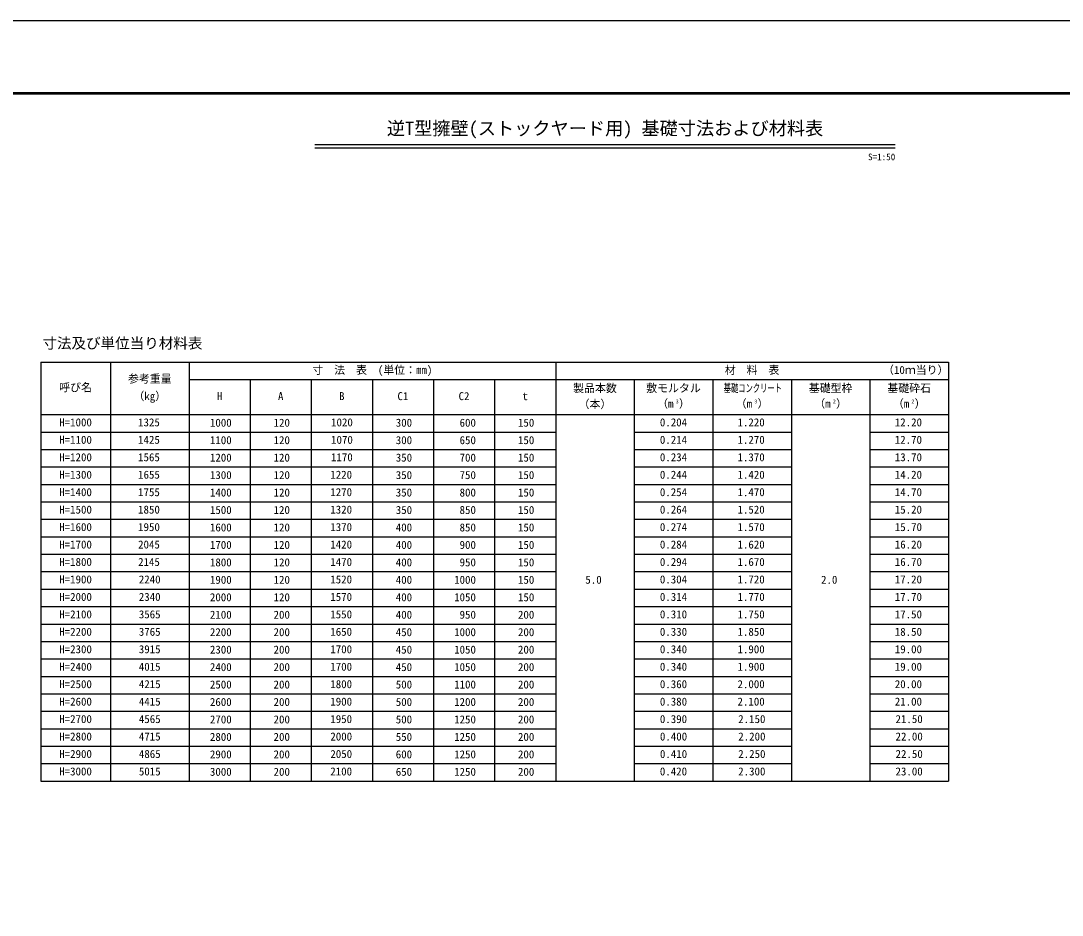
# Model space of a CAD drawing. Units: millimetres, scale not verified. Extents: x -42000 to 42000, y -14850 to 14850.
# Drawn here: x -29033 to -14717, y 2553 to 14850 of the extents above; entities that cross this region are included whole.
import ezdxf
from ezdxf.enums import TextEntityAlignment as Align

# ---------------------------------------------------------------- set-up
doc = ezdxf.new("R2010")
doc.units = ezdxf.units.MM
doc.header["$LTSCALE"] = 50
for name, color, linetype, lineweight in [('0-2_Defpoints', 5, 'Continuous', 25), ('0-4_HYO', 3, 'Continuous', 25), ('0-5_HYO2', 4, 'Continuous', 25), ('0-8_TXT', 7, 'Continuous', 25), ('0-9_WAKU', 3, 'Continuous', 25)]:
    doc.layers.add(name, color=color, linetype=linetype, lineweight=lineweight)
doc.styles.add('ＭＳ ゴシック', font='')
doc.styles.get('ＭＳ ゴシック').set_extended_font_data('MS Gothic')

msp = doc.modelspace()

# ---------------------------------------------------------------- linework, layer by layer
at = {"layer": '0-2_Defpoints'}
msp.add_lwpolyline([(-42000, -14850), (0, -14850), (0, 14850), (-42000, 14850)], close=True, dxfattribs=at)
at = {"layer": '0-4_HYO'}
for p, q in [((-28759.71, 10156.3), (-16279.71, 10156.3)), ((-28759.71, 10156.3), (-28759.71, 4396.3)), ((-27799.71, 10156.3), (-27799.71, 4396.3)), ((-26719.71, 10156.3), (-26719.71, 4396.3)), ((-21679.71, 10156.3), (-21679.71, 4396.3)), ((-16279.71, 10156.3), (-16279.71, 4396.3)), ((-26719.71, 9916.3), (-16279.71, 9916.3)), ((-25879.71, 9916.3), (-25879.71, 4396.3)), ((-25039.71, 9916.3), (-25039.71, 4396.3)), ((-24199.71, 9916.3), (-24199.71, 4396.3)), ((-23359.71, 9916.3), (-23359.71, 4396.3)), ((-22519.71, 9916.3), (-22519.71, 4396.3)), ((-20599.71, 9916.3), (-20599.71, 4396.3)), ((-19519.71, 9916.3), (-19519.71, 4396.3)), ((-18439.71, 9916.3), (-18439.71, 4396.3)), ((-17359.71, 9916.3), (-17359.71, 4396.3)), ((-28759.71, 9436.3), (-16279.71, 9436.3)), ((-28759.71, 4396.3), (-16279.71, 4396.3))]:
    msp.add_line(p, q, dxfattribs=at)
at = {"layer": '0-5_HYO2'}
for p, q in [((-28759.71, 9196.3), (-21679.71, 9196.3)), ((-20599.71, 9196.3), (-18439.71, 9196.3)), ((-17359.71, 9196.3), (-16279.71, 9196.3)), ((-28759.71, 8956.3), (-21679.71, 8956.3)), ((-20599.71, 8956.3), (-18439.71, 8956.3)), ((-17359.71, 8956.3), (-16279.71, 8956.3)), ((-28759.71, 8716.3), (-21679.71, 8716.3)), ((-20599.71, 8716.3), (-18439.71, 8716.3)), ((-17359.71, 8716.3), (-16279.71, 8716.3)), ((-28759.71, 8476.3), (-21679.71, 8476.3)), ((-20599.71, 8476.3), (-18439.71, 8476.3)), ((-17359.71, 8476.3), (-16279.71, 8476.3)), ((-28759.71, 8236.3), (-21679.71, 8236.3)), ((-20599.71, 8236.3), (-18439.71, 8236.3)), ((-17359.71, 8236.3), (-16279.71, 8236.3)), ((-28759.71, 7996.3), (-21679.71, 7996.3)), ((-20599.71, 7996.3), (-18439.71, 7996.3)), ((-17359.71, 7996.3), (-16279.71, 7996.3)), ((-28759.71, 7756.3), (-21679.71, 7756.3)), ((-20599.71, 7756.3), (-18439.71, 7756.3)), ((-17359.71, 7756.3), (-16279.71, 7756.3)), ((-28759.71, 7516.3), (-21679.71, 7516.3)), ((-20599.71, 7516.3), (-18439.71, 7516.3)), ((-17359.71, 7516.3), (-16279.71, 7516.3)), ((-28759.71, 7276.3), (-21679.71, 7276.3)), ((-20599.71, 7276.3), (-18439.71, 7276.3)), ((-17359.71, 7276.3), (-16279.71, 7276.3)), ((-28759.71, 7036.3), (-21679.71, 7036.3)), ((-20599.71, 7036.3), (-18439.71, 7036.3)), ((-17359.71, 7036.3), (-16279.71, 7036.3)), ((-28759.71, 6796.3), (-21679.71, 6796.3)), ((-20599.71, 6796.3), (-18439.71, 6796.3)), ((-17359.71, 6796.3), (-16279.71, 6796.3)), ((-28759.71, 6556.3), (-21679.71, 6556.3)), ((-20599.71, 6556.3), (-18439.71, 6556.3)), ((-17359.71, 6556.3), (-16279.71, 6556.3)), ((-28759.71, 6316.3), (-21679.71, 6316.3)), ((-20599.71, 6316.3), (-18439.71, 6316.3)), ((-17359.71, 6316.3), (-16279.71, 6316.3)), ((-28759.71, 6076.3), (-21679.71, 6076.3)), ((-20599.71, 6076.3), (-18439.71, 6076.3)), ((-17359.71, 6076.3), (-16279.71, 6076.3)), ((-28759.71, 5836.3), (-21679.71, 5836.3)), ((-20599.71, 5836.3), (-18439.71, 5836.3)), ((-17359.71, 5836.3), (-16279.71, 5836.3)), ((-28759.71, 5596.3), (-21679.71, 5596.3)), ((-20599.71, 5596.3), (-18439.71, 5596.3)), ((-17359.71, 5596.3), (-16279.71, 5596.3)), ((-28759.71, 5356.3), (-21679.71, 5356.3)), ((-20599.71, 5356.3), (-18439.71, 5356.3)), ((-17359.71, 5356.3), (-16279.71, 5356.3)), ((-28759.71, 5116.3), (-21679.71, 5116.3)), ((-20599.71, 5116.3), (-18439.71, 5116.3)), ((-17359.71, 5116.3), (-16279.71, 5116.3)), ((-28759.71, 4876.3), (-21679.71, 4876.3)), ((-20599.71, 4876.3), (-18439.71, 4876.3)), ((-17359.71, 4876.3), (-16279.71, 4876.3)), ((-28759.71, 4636.3), (-21679.71, 4636.3)), ((-20599.71, 4636.3), (-18439.71, 4636.3)), ((-17359.71, 4636.3), (-16279.71, 4636.3))]:
    msp.add_line(p, q, dxfattribs=at)
at = {"layer": '0-8_TXT'}
for p, q in [((-24989.36, 13150), (-17010.64, 13150)), ((-24989.36, 13102), (-17010.64, 13102))]:
    msp.add_line(p, q, dxfattribs=at)
at = {"layer": '0-9_WAKU', "lineweight": 50}
msp.add_lwpolyline([(-41000, -13850), (-1000, -13850), (-1000, 13850), (-41000, 13850)], close=True, dxfattribs=at)

# ---------------------------------------------------------------- texts
at = {"layer": '0-8_TXT', "style": 'ＭＳ ゴシック'}
for s, height, p in [('逆T型擁壁(ストックヤード用) 基礎寸法および材料表', 183.3, (-24000, 13225)), ('S', 91.64, (-17385.64, 12905.49)), ('=', 91.64, (-17323.14, 12905.49)), ('1', 91.64, (-17260.64, 12905.49)), (':', 91.64, (-17198.14, 12905.49)), ('5', 91.64, (-17135.64, 12905.49)), ('0', 91.64, (-17073.14, 12905.49)), ('寸法及び単位当り材料表', 146.6, (-28735.71, 10300.31)), ('寸\u3000法\u3000表\u3000(単位：㎜)', 110, (-25024.71, 9961.3)), ('材\u3000料\u3000表', 110, (-19354.71, 9961.3)), ('（', 110, (-17179.71, 9961.3)), ('1', 110, (-17029.71, 9961.3)), ('0', 110, (-16954.71, 9961.3)), ('ｍ', 110, (-16879.71, 9961.3)), ('当', 110, (-16729.71, 9961.3)), ('り', 110, (-16579.71, 9961.3)), ('）', 110, (-16429.71, 9961.3)), ('呼び名', 110, (-28504.71, 9721.3)), ('参考重量', 110, (-27559.71, 9841.3)), ('（kg）', 110, (-27484.71, 9601.3)), ('H', 110, (-26337.21, 9601.3)), ('A', 110, (-25497.21, 9601.3)), ('B', 110, (-24657.21, 9601.3)), ('C1', 110, (-23854.71, 9601.3)), ('C2', 110, (-23014.71, 9601.3)), ('t', 110, (-22137.21, 9601.3)), ('製品本数', 110, (-21439.71, 9711.3)), ('敷モルタル', 110, (-20434.71, 9711.3)), ('基礎型枠', 110, (-18199.71, 9711.3)), ('基礎砕石', 110, (-17119.71, 9711.3)), ('（本）', 110, (-21364.71, 9491.3)), ('（m ）', 110, (-20284.71, 9497.9)), ('3', 52.79, (-20029.61, 9574.62)), ('（m ）', 110, (-19204.71, 9497.9)), ('3', 52.79, (-18949.61, 9574.62)), ('（m ）', 110, (-18124.71, 9497.9)), ('2', 52.79, (-17869.61, 9574.62)), ('（m ）', 110, (-17044.71, 9497.9)), ('2', 52.79, (-16789.61, 9574.62)), ('H=1000', 110, (-28504.71, 9241.3)), ('1325', 110, (-27420.37, 9241.3)), ('1000', 110, (-26432.99, 9236.34)), ('120', 110, (-25558.02, 9236.34)), ('1020', 110, (-24767.43, 9241.3)), ('300', 110, (-23878.02, 9236.34)), (' 600', 110, (-23075.52, 9236.34)), ('150', 110, (-22198.02, 9236.34)), ('0.204', 110, (-20247.21, 9241.3)), ('1.220', 110, (-19180.16, 9241.3)), ('12.20', 110, (-17017.87, 9241.3)), ('H=1100', 110, (-28504.71, 9001.3)), ('1425', 110, (-27420.37, 9001.3)), ('1100', 110, (-26432.99, 8996.34)), ('120', 110, (-25558.02, 8996.34)), ('1070', 110, (-24767.43, 9001.3)), ('300', 110, (-23878.02, 8996.34)), (' 650', 110, (-23075.52, 8996.34)), ('150', 110, (-22198.02, 8996.34)), ('0.214', 110, (-20247.21, 9001.3)), ('1.270', 110, (-19180.16, 9001.3)), ('12.70', 110, (-17017.87, 9001.3)), ('H=1200', 110, (-28504.71, 8761.3)), ('1565', 110, (-27420.37, 8761.3)), ('1200', 110, (-26432.99, 8756.34)), ('120', 110, (-25558.02, 8756.34)), ('1170', 110, (-24768.95, 8761.3)), ('350', 110, (-23878.02, 8756.34)), (' 700', 110, (-23075.52, 8756.34)), ('150', 110, (-22198.02, 8756.34)), ('0.234', 110, (-20247.21, 8761.3)), ('1.370', 110, (-19180.16, 8761.3)), ('13.70', 110, (-17017.87, 8761.3)), ('H=1300', 110, (-28504.71, 8521.3)), ('1655', 110, (-27420.37, 8521.3)), ('1300', 110, (-26432.99, 8516.34)), ('120', 110, (-25558.02, 8516.34)), ('1220', 110, (-24778.09, 8521.3)), ('350', 110, (-23878.02, 8516.34)), (' 750', 110, (-23075.52, 8516.34)), ('150', 110, (-22198.02, 8516.34)), ('0.244', 110, (-20247.21, 8521.3)), ('1.420', 110, (-19180.16, 8521.3)), ('14.20', 110, (-17017.87, 8521.3)), ('H=1400', 110, (-28504.71, 8281.3)), ('1755', 110, (-27420.37, 8281.3)), ('1400', 110, (-26432.99, 8276.34)), ('120', 110, (-25558.02, 8276.34)), ('1270', 110, (-24778.09, 8281.3)), ('350', 110, (-23878.02, 8276.34)), (' 800', 110, (-23075.52, 8276.34)), ('150', 110, (-22198.02, 8276.34)), ('0.254', 110, (-20247.21, 8281.3)), ('1.470', 110, (-19180.16, 8281.3)), ('14.70', 110, (-17017.87, 8281.3)), ('H=1500', 110, (-28504.71, 8041.3)), ('1850', 110, (-27420.37, 8041.3)), ('1500', 110, (-26432.99, 8036.34)), ('120', 110, (-25558.02, 8036.34)), ('1320', 110, (-24778.09, 8041.3)), ('350', 110, (-23878.02, 8036.34)), (' 850', 110, (-23075.52, 8036.34)), ('150', 110, (-22198.02, 8036.34)), ('0.264', 110, (-20247.21, 8041.3)), ('1.520', 110, (-19180.16, 8041.3)), ('15.20', 110, (-17017.87, 8041.3)), ('H=1600', 110, (-28504.71, 7801.3)), ('1950', 110, (-27420.37, 7801.3)), ('1600', 110, (-26432.99, 7796.34)), ('120', 110, (-25558.02, 7796.34)), ('1370', 110, (-24778.09, 7801.3)), ('400', 110, (-23878.02, 7796.34)), (' 850', 110, (-23075.52, 7796.34)), ('150', 110, (-22198.02, 7796.34)), ('0.274', 110, (-20247.21, 7801.3)), ('1.570', 110, (-19180.16, 7801.3)), ('15.70', 110, (-17017.87, 7801.3)), ('H=1700', 110, (-28504.71, 7561.3)), ('2045', 110, (-27420.37, 7561.3)), ('1700', 110, (-26432.99, 7556.34)), ('120', 110, (-25558.02, 7556.34)), ('1420', 110, (-24778.09, 7561.3)), ('400', 110, (-23878.02, 7556.34)), (' 900', 110, (-23075.52, 7556.34)), ('150', 110, (-22198.02, 7556.34)), ('0.284', 110, (-20247.21, 7561.3)), ('1.620', 110, (-19180.16, 7561.3)), ('16.20', 110, (-17017.87, 7561.3)), ('H=1800', 110, (-28504.71, 7321.3)), ('2145', 110, (-27420.37, 7321.3)), ('1800', 110, (-26432.99, 7316.34)), ('120', 110, (-25558.02, 7316.34)), ('1470', 110, (-24778.09, 7321.3)), ('400', 110, (-23878.02, 7316.34)), (' 950', 110, (-23075.52, 7316.34)), ('150', 110, (-22198.02, 7316.34)), ('0.294', 110, (-20247.21, 7321.3)), ('1.670', 110, (-19180.16, 7321.3)), ('16.70', 110, (-17017.87, 7321.3)), ('H=1900', 110, (-28504.71, 7081.3)), ('2240', 110, (-27410.47, 7081.3)), ('1900', 110, (-26432.99, 7076.34)), ('120', 110, (-25558.02, 7076.34)), ('1520', 110, (-24778.09, 7081.3)), ('400', 110, (-23878.02, 7076.34)), ('1000', 110, (-23075.52, 7076.34)), ('150', 110, (-22198.02, 7076.34)), ('5.0', 110, (-21271.71, 7077.1)), ('0.304', 110, (-20247.21, 7081.3)), ('1.720', 110, (-19180.16, 7081.3)), ('2.0', 110, (-18031.71, 7077.1)), ('17.20', 110, (-17017.87, 7081.3)), ('H=2000', 110, (-28504.71, 6841.3)), ('2340', 110, (-27410.47, 6841.3)), ('2000', 110, (-26432.99, 6836.34)), ('120', 110, (-25558.02, 6836.34)), ('1570', 110, (-24778.09, 6841.3)), ('400', 110, (-23878.02, 6836.34)), ('1050', 110, (-23075.52, 6836.34)), ('150', 110, (-22198.02, 6836.34)), ('0.314', 110, (-20247.21, 6841.3)), ('1.770', 110, (-19180.16, 6841.3)), ('17.70', 110, (-17017.87, 6841.3)), ('H=2100', 110, (-28504.71, 6601.3)), ('3565', 110, (-27410.47, 6601.3)), ('2100', 110, (-26432.99, 6596.34)), ('200', 110, (-25558.02, 6596.34)), ('1550', 110, (-24778.09, 6601.3)), ('400', 110, (-23878.02, 6596.34)), (' 950', 110, (-23075.52, 6596.34)), ('200', 110, (-22198.02, 6596.34)), ('0.310', 110, (-20247.21, 6601.3)), ('1.750', 110, (-19180.16, 6601.3)), ('17.50', 110, (-17017.87, 6601.3)), ('H=2200', 110, (-28504.71, 6361.3)), ('3765', 110, (-27410.47, 6361.3)), ('2200', 110, (-26432.99, 6356.34)), ('200', 110, (-25558.02, 6356.34)), ('1650', 110, (-24778.09, 6361.3)), ('450', 110, (-23878.02, 6356.34)), ('1000', 110, (-23075.52, 6356.34)), ('200', 110, (-22198.02, 6356.34)), ('0.330', 110, (-20247.21, 6361.3)), ('1.850', 110, (-19180.16, 6361.3)), ('18.50', 110, (-17017.87, 6361.3)), ('H=2300', 110, (-28504.71, 6121.3)), ('3915', 110, (-27410.47, 6121.3)), ('2300', 110, (-26432.99, 6116.34)), ('200', 110, (-25558.02, 6116.34)), ('1700', 110, (-24778.09, 6121.3)), ('450', 110, (-23878.02, 6116.34)), ('1050', 110, (-23075.52, 6116.34)), ('200', 110, (-22198.02, 6116.34)), ('0.340', 110, (-20247.21, 6121.3)), ('1.900', 110, (-19180.16, 6121.3)), ('19.00', 110, (-17017.87, 6121.3)), ('H=2400', 110, (-28504.71, 5881.3)), ('4015', 110, (-27410.47, 5881.3)), ('2400', 110, (-26432.99, 5876.34)), ('200', 110, (-25558.02, 5876.34)), ('1700', 110, (-24778.09, 5881.3)), ('450', 110, (-23878.02, 5876.34)), ('1050', 110, (-23075.52, 5876.34)), ('200', 110, (-22198.02, 5876.34)), ('0.340', 110, (-20247.21, 5881.3)), ('1.900', 110, (-19180.16, 5881.3)), ('19.00', 110, (-17017.87, 5881.3)), ('H=2500', 110, (-28504.71, 5641.3)), ('4215', 110, (-27409.71, 5641.3)), ('2500', 110, (-26432.99, 5636.34)), ('200', 110, (-25558.02, 5636.34)), ('1800', 110, (-24778.09, 5641.3)), ('500', 110, (-23878.02, 5636.34)), ('1100', 110, (-23075.52, 5636.34)), ('200', 110, (-22198.02, 5636.34)), ('0.360', 110, (-20247.21, 5641.3)), ('2.000', 110, (-19180.16, 5641.3)), ('20.00', 110, (-17017.87, 5641.3)), ('H=2600', 110, (-28504.71, 5401.3)), ('4415', 110, (-27409.71, 5401.3)), ('2600', 110, (-26432.99, 5396.34)), ('200', 110, (-25558.02, 5396.34)), ('1900', 110, (-24778.09, 5401.3)), ('500', 110, (-23878.02, 5396.34)), ('1200', 110, (-23075.52, 5396.34)), ('200', 110, (-22198.02, 5396.34)), ('0.380', 110, (-20247.21, 5401.3)), ('2.100', 110, (-19180.16, 5401.3)), ('21.00', 110, (-17017.87, 5401.3)), ('H=2700', 110, (-28504.71, 5161.3)), ('4565', 110, (-27409.71, 5161.3)), ('2700', 110, (-26432.99, 5156.34)), ('200', 110, (-25558.02, 5156.34)), ('1950', 110, (-24778.09, 5161.3)), ('500', 110, (-23878.02, 5156.34)), ('1250', 110, (-23075.52, 5156.34)), ('200', 110, (-22198.02, 5156.34)), ('0.390', 110, (-20247.21, 5161.3)), ('2.150', 110, (-19170.26, 5161.3)), ('21.50', 110, (-17007.97, 5161.3)), ('H=2800', 110, (-28504.71, 4921.3)), ('4715', 110, (-27409.71, 4921.3)), ('2800', 110, (-26432.99, 4916.34)), ('200', 110, (-25558.02, 4916.34)), ('2000', 110, (-24777.33, 4921.3)), ('550', 110, (-23878.02, 4916.34)), ('1250', 110, (-23075.52, 4916.34)), ('200', 110, (-22198.02, 4916.34)), ('0.400', 110, (-20246.45, 4921.3)), ('2.200', 110, (-19169.5, 4921.3)), ('22.00', 110, (-17007.21, 4921.3)), ('H=2900', 110, (-28504.71, 4681.3)), ('4865', 110, (-27409.71, 4681.3)), ('2900', 110, (-26432.99, 4676.34)), ('200', 110, (-25558.02, 4676.34)), ('2050', 110, (-24777.33, 4681.3)), ('600', 110, (-23878.02, 4676.34)), ('1250', 110, (-23075.52, 4676.34)), ('200', 110, (-22198.02, 4676.34)), ('0.410', 110, (-20246.45, 4681.3)), ('2.250', 110, (-19169.5, 4681.3)), ('22.50', 110, (-17007.21, 4681.3)), ('H=3000', 110, (-28504.71, 4441.3)), ('5015', 110, (-27409.71, 4441.3)), ('2100', 110, (-24778.09, 4441.3)), ('0.420', 110, (-20247.21, 4441.3)), ('2.300', 110, (-19170.26, 4441.3)), ('23.00', 110, (-17007.97, 4441.3)), ('3000', 110, (-26432.99, 4436.34)), ('200', 110, (-25558.02, 4436.34)), ('650', 110, (-23878.02, 4436.34)), ('1250', 110, (-23075.52, 4436.34)), ('200', 110, (-22198.02, 4436.34))]:
    msp.add_text(s, height=height, dxfattribs=at).set_placement(p, align=Align.BOTTOM_LEFT)
at = {"layer": '0-8_TXT', "style": 'ＭＳ ゴシック', "width": 0.65}
msp.add_text('基礎コンクリート', height=110, dxfattribs=at).set_placement((-19369.71, 9711.3), align=Align.BOTTOM_LEFT)

doc.saveas('drawing.dxf')
